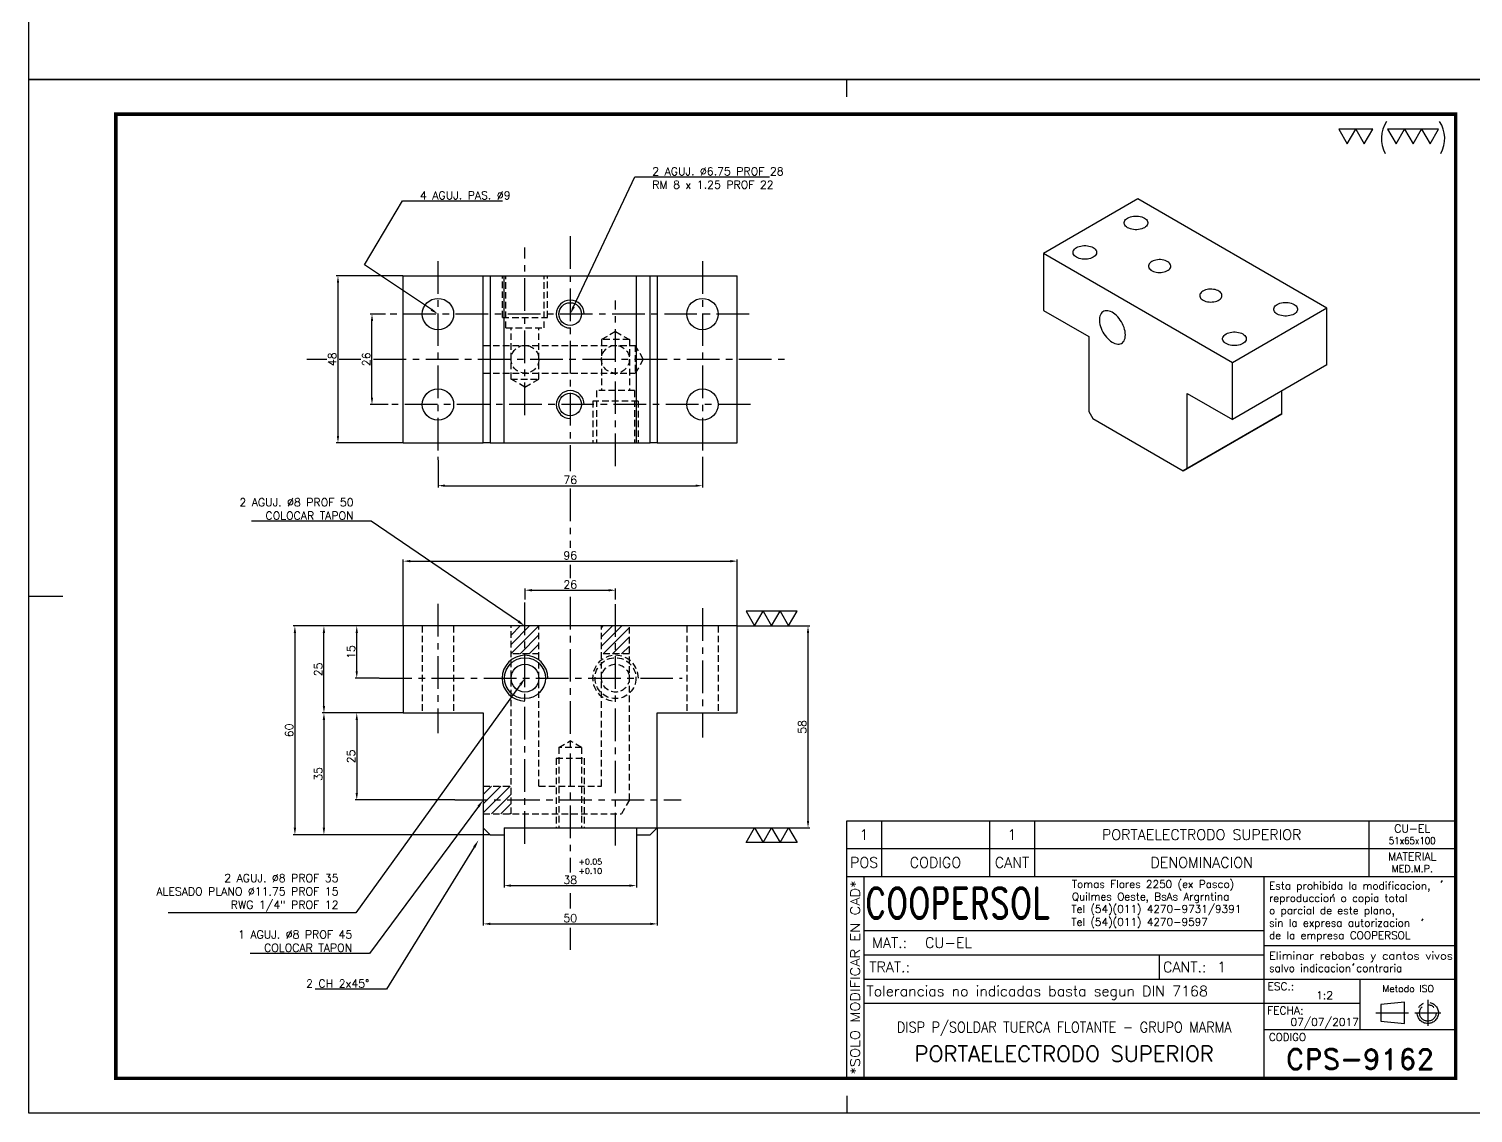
# Model space of a CAD drawing. Extents: x -13768 to 18086, y -10615 to 1188.
# Drawn here: x 4718.2 to 5133.2, y -2069 to -1757.5 of the extents above; entities that cross this region are included whole.
import ezdxf
from ezdxf import colors
from ezdxf.entities.mleader import LeaderData, LeaderLine
from ezdxf.enums import TextEntityAlignment as Align
from ezdxf.math import Vec2, Vec3

# ---------------------------------------------------------------- set-up
doc = ezdxf.new("R2010")
doc.units = 0
doc.header["$LTSCALE"] = 7.5
doc.header["$MEASUREMENT"] = 0
doc.linetypes.add('CENTER', pattern=[2, 1.25, -0.25, 0.25, -0.25])
doc.linetypes.add('HIDDEN', pattern=[0.375, 0.25, -0.125])
doc.layers.get('0').update_dxf_attribs({"linetype": 'CONTINUOUS'})
doc.layers.get('DEFPOINTS').update_dxf_attribs({"linetype": 'CONTINUOUS'})
for name, color, linetype in [('0-CO', 3, 'CONTINUOUS'), ('1', 1, 'CENTER'), ('CL', 1, 'CENTER'), ('CO', 3, 'CONTINUOUS'), ('FI', 1, 'CONTINUOUS'), ('OC', 1, 'HIDDEN'), ('RY', 5, 'CONTINUOUS')]:
    doc.layers.add(name, color=color, linetype=linetype)
doc.styles.add('ROMAND', font='ROMAND')
doc.styles.add('ROMANS', font='ROMANS.SHX')
doc.dimstyles.new('1', dxfattribs={"dimtxt": 2.3, "dimasz": 2, "dimexe": 0.5, "dimexo": 0.0625, "dimgap": 0.5, "dimtad": 1, "dimdec": 4, "dimdsep": 46, "dimtxsty": 'ROMANS', "dimcen": -2, "dimclrt": 7, "dimadec": 0, "dimazin": 0, "dimtfac": 0.869565, "dimtdec": 4, "dimtmove": 0, "dimatfit": 3, "dimfxl": 1, "dimtolj": 1, "dimarcsym": 0})
pattern_1 = [(45, (-439.6668, 45.4115), (-1.3258252, 1.3258252), [])]

# ---------------------------------------------------------------- blocks, each defined once
blk = doc.blocks.new('A3G')
for p, q in [((235, 292), (235, 297)), ((0, 148.5), (9.75, 148.5)), ((235, 5), (235, 0))]:
    blk.add_line(p, q)
blk.add_lwpolyline([(0, 297), (420, 297), (420, 0), (0, 0)], close=True)
at = {"const_width": 1}
blk.add_lwpolyline([(25, 287), (410, 287), (410, 10), (25, 10)], close=True, dxfattribs=at)
blk = doc.blocks.new('*D575')
at = {"layer": 'CO', "color": 0, "lineweight": -2}
for p, q in [((4820.66, -1839.42), (4816.26, -1839.42)), ((4816.76, -1863.42), (4816.76, -1841.42)), ((4821.45, -1865.42), (4816.26, -1865.42))]:
    blk.add_line(p, q, dxfattribs=at)
at = {"layer": 'CO', "color": 0}
for points in [[(4816.42, -1841.42), (4817.09, -1841.42), (4816.76, -1839.42)], [(4816.42, -1863.42), (4817.09, -1863.42), (4816.76, -1865.42)]]:
    blk.add_solid(points, dxfattribs=at)
at = {"layer": 'DEFPOINTS', "color": 0}
for p in [(4816.76, -1839.42), (4820.72, -1839.42), (4821.52, -1865.42)]:
    blk.add_point(p, dxfattribs=at)
at = {"layer": 'CO', "color": 7, "insert": (4815.11, -1852.42), "char_height": 2.3, "attachment_point": 5, "rotation": 90, "style": 'ROMANS'}
blk.add_mtext('\\A1;26', dxfattribs=at)
blk = doc.blocks.new('*D576')
at = {"layer": 'CO', "color": 0, "lineweight": -2}
for p, q in [((4825.66, -1828.42), (4806.48, -1828.42)), ((4806.98, -1830.42), (4806.98, -1874.42)), ((4825.66, -1876.42), (4806.48, -1876.42))]:
    blk.add_line(p, q, dxfattribs=at)
at = {"layer": 'CO', "color": 0}
for points in [[(4806.65, -1830.42), (4807.32, -1830.42), (4806.98, -1828.42)], [(4806.65, -1874.42), (4807.32, -1874.42), (4806.98, -1876.42)]]:
    blk.add_solid(points, dxfattribs=at)
at = {"layer": 'DEFPOINTS', "color": 0}
for p in [(4825.73, -1828.42), (4806.98, -1876.42), (4825.73, -1876.42)]:
    blk.add_point(p, dxfattribs=at)
at = {"layer": 'CO', "color": 7, "insert": (4805.33, -1852.42), "char_height": 2.3, "attachment_point": 5, "rotation": 90, "style": 'ROMANS'}
blk.add_mtext('\\A1;48', dxfattribs=at)
blk = doc.blocks.new('*D577')
at = {"layer": 'CO', "color": 0, "lineweight": -2}
for p, q in [((4825.66, -1929.03), (4802.45, -1929.03)), ((4802.95, -1952.03), (4802.95, -1931.03)), ((4825.66, -1954.03), (4802.45, -1954.03))]:
    blk.add_line(p, q, dxfattribs=at)
at = {"layer": 'CO', "color": 0}
for points in [[(4802.61, -1931.03), (4803.28, -1931.03), (4802.95, -1929.03)], [(4802.61, -1952.03), (4803.28, -1952.03), (4802.95, -1954.03)]]:
    blk.add_solid(points, dxfattribs=at)
at = {"layer": 'DEFPOINTS', "color": 0}
for p in [(4802.95, -1929.03), (4825.73, -1929.03), (4825.73, -1954.03)]:
    blk.add_point(p, dxfattribs=at)
at = {"layer": 'CO', "color": 7, "insert": (4801.3, -1941.53), "char_height": 2.3, "attachment_point": 5, "rotation": 90, "style": 'ROMANS'}
blk.add_mtext('\\A1;25', dxfattribs=at)
blk = doc.blocks.new('*D578')
at = {"layer": 'CO', "color": 0, "lineweight": -2}
for p, q in [((4825.66, -1929.03), (4811.88, -1929.03)), ((4812.38, -1942.03), (4812.38, -1931.03)), ((4818.81, -1944.03), (4811.88, -1944.03))]:
    blk.add_line(p, q, dxfattribs=at)
at = {"layer": 'CO', "color": 0}
for points in [[(4812.05, -1931.03), (4812.72, -1931.03), (4812.38, -1929.03)], [(4812.05, -1942.03), (4812.72, -1942.03), (4812.38, -1944.03)]]:
    blk.add_solid(points, dxfattribs=at)
at = {"layer": 'DEFPOINTS', "color": 0}
for p in [(4812.38, -1929.03), (4825.73, -1929.03), (4818.88, -1944.03)]:
    blk.add_point(p, dxfattribs=at)
at = {"layer": 'CO', "color": 7, "insert": (4810.73, -1936.53), "char_height": 2.3, "attachment_point": 5, "rotation": 90, "style": 'ROMANS'}
blk.add_mtext('\\A1;15', dxfattribs=at)
blk = doc.blocks.new('*D579')
at = {"layer": 'CO', "color": 0, "lineweight": -2}
for p, q in [((4825.66, -1954.03), (4802.45, -1954.03)), ((4802.95, -1956.03), (4802.95, -1987.03)), ((4850.66, -1989.03), (4802.45, -1989.03))]:
    blk.add_line(p, q, dxfattribs=at)
at = {"layer": 'CO', "color": 0}
for points in [[(4802.61, -1956.03), (4803.28, -1956.03), (4802.95, -1954.03)], [(4802.61, -1987.03), (4803.28, -1987.03), (4802.95, -1989.03)]]:
    blk.add_solid(points, dxfattribs=at)
at = {"layer": 'DEFPOINTS', "color": 0}
for p in [(4825.73, -1954.03), (4802.95, -1989.03), (4850.73, -1989.03)]:
    blk.add_point(p, dxfattribs=at)
at = {"layer": 'CO', "color": 7, "insert": (4801.3, -1971.53), "char_height": 2.3, "attachment_point": 5, "rotation": 90, "style": 'ROMANS'}
blk.add_mtext('\\A1;35', dxfattribs=at)
blk = doc.blocks.new('*D580')
at = {"layer": 'CO', "color": 0, "lineweight": -2}
for p, q in [((4848.73, -1987.1), (4848.73, -2015.13)), ((4898.73, -1987.1), (4898.73, -2015.13)), ((4850.73, -2014.63), (4896.73, -2014.63))]:
    blk.add_line(p, q, dxfattribs=at)
at = {"layer": 'CO', "color": 0}
for points in [[(4850.73, -2014.29), (4850.73, -2014.96), (4848.73, -2014.63)], [(4896.73, -2014.29), (4896.73, -2014.96), (4898.73, -2014.63)]]:
    blk.add_solid(points, dxfattribs=at)
at = {"layer": 'DEFPOINTS', "color": 0}
for p in [(4848.73, -1987.03), (4898.73, -1987.03), (4898.73, -2014.63)]:
    blk.add_point(p, dxfattribs=at)
at = {"layer": 'CO', "color": 7, "insert": (4873.73, -2012.98), "char_height": 2.3, "attachment_point": 5, "style": 'ROMANS'}
blk.add_mtext('\\A1;50', dxfattribs=at)
blk = doc.blocks.new('*D581')
at = {"layer": 'CO', "color": 0, "lineweight": -2}
for p, q in [((4825.73, -1928.97), (4825.73, -1909.92)), ((4827.73, -1910.42), (4919.73, -1910.42)), ((4921.73, -1928.97), (4921.73, -1909.92))]:
    blk.add_line(p, q, dxfattribs=at)
at = {"layer": 'CO', "color": 0}
for points in [[(4827.73, -1910.08), (4827.73, -1910.75), (4825.73, -1910.42)], [(4919.73, -1910.08), (4919.73, -1910.75), (4921.73, -1910.42)]]:
    blk.add_solid(points, dxfattribs=at)
at = {"layer": 'DEFPOINTS', "color": 0}
for p in [(4921.73, -1910.42), (4825.73, -1929.03), (4921.73, -1929.03)]:
    blk.add_point(p, dxfattribs=at)
at = {"layer": 'CO', "color": 7, "insert": (4873.73, -1908.77), "char_height": 2.3, "attachment_point": 5, "style": 'ROMANS'}
blk.add_mtext('\\A1;96', dxfattribs=at)
blk = doc.blocks.new('*D582')
at = {"layer": 'CO', "color": 0, "lineweight": -2}
for p, q in [((4825.66, -1929.03), (4794.11, -1929.03)), ((4794.61, -1931.03), (4794.61, -1987.03)), ((4850.66, -1989.03), (4794.11, -1989.03))]:
    blk.add_line(p, q, dxfattribs=at)
at = {"layer": 'CO', "color": 0}
for points in [[(4794.27, -1931.03), (4794.94, -1931.03), (4794.61, -1929.03)], [(4794.27, -1987.03), (4794.94, -1987.03), (4794.61, -1989.03)]]:
    blk.add_solid(points, dxfattribs=at)
at = {"layer": 'DEFPOINTS', "color": 0}
for p in [(4825.73, -1929.03), (4794.61, -1989.03), (4850.73, -1989.03)]:
    blk.add_point(p, dxfattribs=at)
at = {"layer": 'CO', "color": 7, "insert": (4792.96, -1959.03), "char_height": 2.3, "attachment_point": 5, "rotation": 90, "style": 'ROMANS'}
blk.add_mtext('\\A1;60', dxfattribs=at)
blk = doc.blocks.new('*D583')
at = {"layer": 'CO', "color": 0, "lineweight": -2}
for p, q in [((4825.66, -1954.03), (4811.88, -1954.03)), ((4812.38, -1956.03), (4812.38, -1977.03)), ((4840.52, -1979.03), (4811.88, -1979.03))]:
    blk.add_line(p, q, dxfattribs=at)
at = {"layer": 'CO', "color": 0}
for points in [[(4812.05, -1956.03), (4812.72, -1956.03), (4812.38, -1954.03)], [(4812.05, -1977.03), (4812.72, -1977.03), (4812.38, -1979.03)]]:
    blk.add_solid(points, dxfattribs=at)
at = {"layer": 'DEFPOINTS', "color": 0}
for p in [(4825.73, -1954.03), (4812.38, -1979.03), (4840.58, -1979.03)]:
    blk.add_point(p, dxfattribs=at)
at = {"layer": 'CO', "color": 7, "insert": (4810.73, -1966.53), "char_height": 2.3, "attachment_point": 5, "rotation": 90, "style": 'ROMANS'}
blk.add_mtext('\\A1;25', dxfattribs=at)
blk = doc.blocks.new('*D584')
at = {"layer": 'CO', "color": 0, "lineweight": -2}
for p, q in [((4835.73, -1881.4), (4835.73, -1889.23)), ((4911.73, -1881.4), (4911.73, -1889.23)), ((4837.73, -1888.73), (4909.73, -1888.73))]:
    blk.add_line(p, q, dxfattribs=at)
at = {"layer": 'CO', "color": 0}
for points in [[(4837.73, -1888.4), (4837.73, -1889.06), (4835.73, -1888.73)], [(4909.73, -1888.4), (4909.73, -1889.06), (4911.73, -1888.73)]]:
    blk.add_solid(points, dxfattribs=at)
at = {"layer": 'DEFPOINTS', "color": 0}
for p in [(4835.73, -1881.33), (4911.73, -1881.33), (4911.73, -1888.73)]:
    blk.add_point(p, dxfattribs=at)
at = {"layer": 'CO', "color": 7, "insert": (4873.73, -1887.08), "char_height": 2.3, "attachment_point": 5, "style": 'ROMANS'}
blk.add_mtext('\\A1;76', dxfattribs=at)
blk = doc.blocks.new('*D585')
at = {"layer": 'CO', "color": 0, "lineweight": -2}
for p, q in [((4860.73, -1921.45), (4860.73, -1918.27)), ((4862.73, -1918.77), (4884.73, -1918.77)), ((4886.73, -1921.45), (4886.73, -1918.27))]:
    blk.add_line(p, q, dxfattribs=at)
at = {"layer": 'CO', "color": 0}
for points in [[(4862.73, -1918.44), (4862.73, -1919.11), (4860.73, -1918.77)], [(4884.73, -1918.44), (4884.73, -1919.11), (4886.73, -1918.77)]]:
    blk.add_solid(points, dxfattribs=at)
at = {"layer": 'DEFPOINTS', "color": 0}
for p in [(4886.73, -1918.77), (4860.73, -1921.52), (4886.73, -1921.52)]:
    blk.add_point(p, dxfattribs=at)
at = {"layer": 'CO', "color": 7, "insert": (4873.73, -1917.12), "char_height": 2.3, "attachment_point": 5, "style": 'ROMANS'}
blk.add_mtext('\\A1;26', dxfattribs=at)
blk = doc.blocks.new('*D588')
at = {"layer": 'CO', "color": 0, "lineweight": -2}
for p, q in [((4854.73, -1989.1), (4854.73, -2004.13)), ((4892.73, -1989.1), (4892.73, -2004.13)), ((4856.73, -2003.63), (4890.73, -2003.63))]:
    blk.add_line(p, q, dxfattribs=at)
at = {"layer": 'CO', "color": 0}
for points in [[(4856.73, -2003.3), (4856.73, -2003.97), (4854.73, -2003.63)], [(4890.73, -2003.3), (4890.73, -2003.97), (4892.73, -2003.63)]]:
    blk.add_solid(points, dxfattribs=at)
at = {"layer": 'DEFPOINTS', "color": 0}
for p in [(4854.73, -1989.03), (4892.73, -1989.03), (4892.73, -2003.63)]:
    blk.add_point(p, dxfattribs=at)
at = {"layer": 'CO', "color": 7, "insert": (4873.73, -2001.98), "char_height": 2.3, "attachment_point": 5, "style": 'ROMANS'}
blk.add_mtext('\\A1;38', dxfattribs=at)
blk = doc.blocks.new('TOL')
at = {"layer": '0-CO', "style": 'ROMANS'}
for tag, p in [('TOLSUP', (2.34, 3.94)), ('TOLINF', (2.34, 1.29))]:
    blk.add_attdef(tag, p, '', height=1.64, dxfattribs=at)
blk = doc.blocks.new('*D589')
at = {"layer": 'CO', "color": 0, "lineweight": -2}
for p, q in [((4921.79, -1929.03), (4942.55, -1929.03)), ((4942.05, -1985.03), (4942.05, -1931.03)), ((4892.79, -1987.03), (4942.55, -1987.03))]:
    blk.add_line(p, q, dxfattribs=at)
at = {"layer": 'CO', "color": 0}
for points in [[(4941.72, -1931.03), (4942.38, -1931.03), (4942.05, -1929.03)], [(4941.72, -1985.03), (4942.38, -1985.03), (4942.05, -1987.03)]]:
    blk.add_solid(points, dxfattribs=at)
at = {"layer": 'DEFPOINTS', "color": 0}
for p in [(4921.73, -1929.03), (4942.05, -1929.03), (4892.73, -1987.03)]:
    blk.add_point(p, dxfattribs=at)
at = {"layer": 'CO', "color": 7, "insert": (4940.4, -1958.03), "char_height": 2.3, "attachment_point": 5, "rotation": 90, "style": 'ROMANS'}
blk.add_mtext('\\A1;58', dxfattribs=at)
blk = doc.blocks.new('COOPERSOLROT-02')
for p, q in [((0, 58), (175, 58)), ((0, 0), (0, 58)), ((5, 0), (5, 58)), ((120, 0), (120, 58)), ((175, 0), (175, 58)), ((5, 42.5), (120, 42.5)), ((120, 38.19), (175, 38.19)), ((5, 35.5), (120, 35.5)), ((89.89, 28.5), (89.89, 35.5)), ((5, 28.5), (175, 28.5)), ((147.5, 14), (147.5, 28.5)), ((147.5, 21.5), (5, 21.5)), ((120, 14), (175, 14)), ((0, 0), (175, 0))]:
    blk.add_line(p, q)
at = {"color": 1, "linetype": 'CENTER'}
blk.add_line((166.98, 22.51), (166.98, 15.06), dxfattribs=at)
for points in [[(152.09, 18.79), (161.93, 18.79)], [(163.26, 18.79), (170.71, 18.79)]]:
    blk.add_lwpolyline(points, dxfattribs=at)
at = {"layer": '1'}
for points in [[(170.85, 56.26), (171.21, 56.85)], [(139.66, 52.43), (140.02, 53.02)], [(165.28, 45.22), (165.64, 45.81)], [(145.46, 32.42), (145.82, 33.01)]]:
    blk.add_lwpolyline(points, dxfattribs=at)
blk.add_lwpolyline([(160.25, 18.79), (160.25, 21.83), (153.47, 21.16), (153.47, 16.41), (160.25, 15.74)], close=True, dxfattribs=at)
for radius in [3.05, 2.37]:
    blk.add_circle((166.98, 18.79), radius, dxfattribs=at)
at = {"style": 'ROMANS', "width": 0.996387}
blk.add_text('*SOLO MODIFICAR EN CAD*', height=2.7, rotation=90, dxfattribs=at).set_placement((3.77, 1.09), (3.77, 56.81), align=Align.FIT)
at = {"style": 'ROMAND', "width": 0.75}
blk.add_text('COOPERSOL', height=9, dxfattribs=at).set_placement((5.26, 45.85))
at = {"style": 'ROMANS'}
for s, p in [('MAT.:', (7.32, 37.47)), ('TRAT.:', (6.5, 30.47)), ('CANT.:', (90.89, 30.47)), ('Tolerancias no indicadas basta segun DIN 7168', (5.7, 23.56))]:
    blk.add_text(s, height=3, dxfattribs=at).set_placement(p)
for tag, height, style, p in [('CONJUNTO', 2.3, 'ROMANS', (62.5, 17.5)), ('SUBCONJUNTO', 3, 'ROMANS', (62.5, 11.5)), ('COD-PLA', 6, 'ROMAND', (147.5, 5.5)), ('DENOMINACION', 4.5, 'ROMANS', (62.5, 4.75))]:
    blk.add_attdef(tag, text='', height=height, dxfattribs=dict(style=style)).set_placement(p, align=Align.MIDDLE)
at = {"layer": '1', "style": 'ROMANS'}
for s, height, p in [('Tomas Flores 2250 (ex Pasco)', 2.2, (64.69, 54.68)), ('Esta prohibida la modificacion,', 2.2, (121.36, 54.23)), ('Tel (54)(011) 4270-9731/9391', 2.2, (64.55, 47.56)), ('Quilmes Oeste, BsAs Argrntina', 2.2, (64.69, 51.12)), ('reproduccion o copia total', 2.2, (121.36, 50.67)), ('Tel (54)(011) 4270-9597', 2.2, (64.55, 43.83)), ('o parcial de este plano,', 2.2, (121.36, 47.11)), ('sin la expresa autorizacion ', 2.2, (121.36, 43.55)), ('de la empresa COOPERSOL', 2.2, (121.36, 39.99)), ('salvo indicacion contraria', 2.2, (121.36, 30.54)), ('ESC.:', 2.25, (120.89, 25.29)), ('FECHA:', 2.25, (120.81, 18.36)), ('CODIGO', 2.16, (121.33, 10.78))]:
    blk.add_text(s, height=height, dxfattribs=at).set_placement(p)
at = {"layer": '1', "style": 'ROMANS', "width": 0.96139}
blk.add_text('Eliminar rebabas y cantos vivos', height=2.2, dxfattribs=at).set_placement((121.34, 34.1), (174.21, 34.1), align=Align.FIT)
at = {"layer": '1', "style": 'ROMANS'}
blk.add_text('Metodo ISO', height=1.948, dxfattribs=at).set_placement((161.34, 25.77), align=Align.MIDDLE)
for tag, p in [('MAT', (22.51, 37.47)), ('TRAT', (22.51, 30.47)), ('CANT', (106.49, 30.47))]:
    blk.add_attdef(tag, p, '', height=3, dxfattribs=at)
for tag, p in [('ESC', (137.33, 22.73)), ('FECHA', (137.33, 15.06))]:
    blk.add_attdef(tag, text='', height=2.25, dxfattribs=at).set_placement(p, align=Align.CENTER)
blk = doc.blocks.new('LISPIE')
blk.add_line((0, 0), (0, 8))
at = {"layer": 'FI', "color": 7}
for p, q in [((0, 8), (175, 8)), ((10, 8), (10, 0)), ((41, 8), (41, 0)), ((54, 8), (54, 0)), ((150, 8), (150, 0))]:
    blk.add_line(p, q, dxfattribs=at)
at = {"style": 'ROMANS'}
for tag, height, p in [('POS', 3, (5, 4)), ('CODIGO', 3, (25.5, 4)), ('CANT', 3, (47.5, 4)), ('DENOMINACION', 3, (102, 4)), ('MATERIAL', 2.3, (162.5, 5.75)), ('MED.M.P.', 2, (162.5, 2.25))]:
    blk.add_attdef(tag, text='', height=height, dxfattribs=at).set_placement(p, align=Align.MIDDLE)

msp = doc.modelspace()

# ---------------------------------------------------------------- hatches: boundary and pattern name
at = {"layer": 'RY'}
h = msp.add_hatch(dxfattribs=at)
h.set_pattern_fill('ANSI31', color=256, scale=15, style=0)
h.set_pattern_definition(pattern_1)
h.paths.add_polyline_path([(4860.72506, -1929.03414), (4856.72506, -1929.03414), (4856.72506, -1937.03414), (4860.72506, -1937.03414)])
h.paths.add_polyline_path([(4860.72506, -1937.03414), (4864.72506, -1937.03414), (4864.72506, -1929.03414), (4860.72506, -1929.03414)])
h = msp.add_hatch(dxfattribs=at)
h.set_pattern_fill('ANSI31', color=256, scale=15, style=0)
h.set_pattern_definition(pattern_1)
h.paths.add_polyline_path([(4886.72506, -1929.03414), (4882.72506, -1929.03414), (4882.72506, -1937.03414), (4886.72506, -1937.03414)])
h.paths.add_polyline_path([(4890.72506, -1929.03414), (4886.72506, -1929.03414), (4886.72506, -1937.03414), (4890.72506, -1937.03414)])
h = msp.add_hatch(dxfattribs=at)
h.set_pattern_fill('ANSI31', color=256, scale=15, style=0)
h.set_pattern_definition([(45, (-439.6668, 47.4115), (-1.3258252, 1.3258252), [])])
h.paths.add_polyline_path([(4848.72506, -1975.03414), (4848.72506, -1979.03414), (4856.72506, -1979.03414), (4856.72506, -1975.03414)])
h.paths.add_polyline_path([(4848.72506, -1979.03414), (4848.72506, -1983.03414), (4856.72506, -1983.03414), (4856.72506, -1979.03414)])

# ---------------------------------------------------------------- linework, layer by layer
for p, q in [((4825.72506, -1876.41896), (4825.72506, -1828.41896)), ((4825.72506, -1828.41896), (4848.72506, -1828.41896)), ((4848.72506, -1876.41896), (4848.72506, -1828.41896)), ((4848.72506, -1828.41896), (4850.72506, -1828.41896)), ((4850.72506, -1828.41896), (4896.72506, -1828.41896)), ((4854.72506, -1876.41896), (4854.72506, -1828.41896)), ((4892.72506, -1876.41896), (4892.72506, -1828.41896)), ((4896.72506, -1828.41896), (4898.72506, -1828.41896)), ((4898.72506, -1828.41896), (4898.72506, -1876.41896)), ((4898.72506, -1828.41896), (4921.72506, -1828.41896)), ((4921.72506, -1876.41896), (4921.72506, -1828.41896)), ((4825.72506, -1876.41896), (4848.72506, -1876.41896)), ((4850.72506, -1876.41896), (4848.72506, -1876.41896)), ((4850.72506, -1876.41896), (4896.72506, -1876.41896)), ((4898.72506, -1876.41896), (4896.72506, -1876.41896)), ((4898.72506, -1876.41896), (4921.72506, -1876.41896)), ((4921.72506, -1929.03414), (4825.72506, -1929.03414)), ((4825.72506, -1929.03414), (4825.72506, -1954.03414)), ((4921.72506, -1954.03414), (4921.72506, -1929.03414)), ((4825.72506, -1954.03414), (4848.72506, -1954.03414)), ((4848.72506, -1954.03414), (4848.72506, -1987.03414)), ((4898.72506, -1987.03414), (4898.72506, -1954.03414)), ((4898.72506, -1954.03414), (4921.72506, -1954.03414)), ((4848.72506, -1987.03414), (4850.72506, -1989.03414)), ((4854.72506, -1987.03414), (4892.72506, -1987.03414)), ((4854.72506, -1987.03414), (4854.72506, -1989.03414)), ((4892.72506, -1987.03414), (4892.72506, -1989.03414)), ((4896.72506, -1989.03414), (4898.72506, -1987.03414)), ((4850.72506, -1989.03414), (4854.72506, -1989.03414)), ((4892.72506, -1989.03414), (4896.72506, -1989.03414))]:
    msp.add_line(p, q)
for centre, radius in [((4835.72506, -1839.41896), 4.5), ((4873.72506, -1839.41896), 3.25), ((4911.72506, -1839.41896), 4.5), ((4835.72506, -1865.41896), 4.5), ((4873.72506, -1865.41896), 3.25), ((4911.72506, -1865.41896), 4.5), ((4860.72506, -1944.03414), 5.875), ((4860.72506, -1944.03414), 4)]:
    msp.add_circle(centre, radius)
at = {"layer": 'CL'}
for p, q in [((4873.72506, -1817.08233), (4873.72506, -1884.55561)), ((4860.72506, -1868.4906), (4860.72506, -1820.32326)), ((4835.72506, -1824.22149), (4835.72506, -1881.33479)), ((4911.72506, -1824.22149), (4911.72506, -1883.54957)), ((4886.72506, -1883.13263), (4886.72506, -1835.54605)), ((4925.14921, -1839.41896), (4820.7219, -1839.41896)), ((4798.0761, -1852.41896), (4803.81875, -1852.41896)), ((4807.28189, -1852.41896), (4813.59646, -1852.41896)), ((4817.20856, -1852.41896), (4937.17351, -1852.41896)), ((4925.54627, -1865.41896), (4821.51603, -1865.41896)), ((4873.72506, -1889.56442), (4873.72506, -1906.57178)), ((4873.72506, -1911.46519), (4873.72506, -1915.27391)), ((4873.72506, -1920.6554), (4873.72506, -1999.88196)), ((4835.72506, -1922.71106), (4835.72506, -1959.82541)), ((4860.72506, -1991.6542), (4860.72506, -1921.51507)), ((4886.72506, -1992.11816), (4886.72506, -1921.51507)), ((4911.72506, -1923.95394), (4911.72506, -1961.06051)), ((4818.87544, -1944.03414), (4905.87338, -1944.03414)), ((4840.57912, -1979.03414), (4905.61626, -1979.03414)), ((4873.72506, -2005.84985), (4873.72506, -2010.18158)), ((4873.72506, -2015.74914), (4873.72506, -2022.05903))]:
    msp.add_line(p, q, dxfattribs=at)
at = {"layer": 'CO'}
for points in [[(5096.98225, -1790.53578), (5099.42641, -1786.30238), (5094.5381, -1786.30238)], [(5101.87056, -1790.53578), (5104.31471, -1786.30238), (5099.42641, -1786.30238)], [(5111.02852, -1790.53578), (5113.47267, -1786.30238), (5108.58437, -1786.30238)], [(5115.91682, -1790.53578), (5118.36098, -1786.30238), (5113.47267, -1786.30238)], [(5120.80513, -1790.53578), (5123.24928, -1786.30238), (5118.36098, -1786.30238)], [(4926.70091, -1929.03414), (4929.14506, -1924.80075), (4924.25676, -1924.80075)], [(4931.58921, -1929.03414), (4934.03336, -1924.80075), (4929.14506, -1924.80075)], [(4936.47752, -1929.03414), (4938.92167, -1924.80075), (4934.03336, -1924.80075)], [(4926.70091, -1987.03414), (4929.14506, -1991.26754), (4924.25676, -1991.26754)], [(4931.58921, -1987.03414), (4934.03336, -1991.26754), (4929.14506, -1991.26754)], [(4936.47752, -1987.03414), (4938.92167, -1991.26754), (4934.03336, -1991.26754)]]:
    msp.add_lwpolyline(points, close=True, dxfattribs=at)
for centre, start, end in [((5115.70495, -1789.00143), 146.5239677, 209.0231908), ((5116.1287, -1789.00143), 330.9768092, 33.4760323)]:
    msp.add_arc(centre, 8.88223, start, end, dxfattribs=at)
at = {"layer": 'FI'}
for p, q in [((5036.87095, -1806.36406), (5009.71805, -1822.0391)), ((5091.17675, -1837.71413), (5036.87095, -1806.36406)), ((5064.02385, -1853.38917), (5009.71805, -1822.0391)), ((5009.71805, -1822.0391), (5009.71805, -1838.36991)), ((4850.72506, -1828.41896), (4850.72506, -1876.41896)), ((4896.72506, -1876.41896), (4896.72506, -1828.41896)), ((5009.71805, -1838.36991), (5022.72881, -1845.88087)), ((5091.17675, -1837.71413), (5064.02385, -1853.38917)), ((5091.17675, -1854.04495), (5091.17675, -1837.71413)), ((5022.72881, -1845.88087), (5022.72881, -1867.43755)), ((5064.02385, -1869.71999), (5064.02385, -1853.38917)), ((5091.17675, -1854.04495), (5064.02385, -1869.71999)), ((5051.01309, -1862.20903), (5064.02385, -1869.71999)), ((5051.01309, -1883.76571), (5051.01309, -1862.20903)), ((5078.16599, -1868.09067), (5078.16599, -1861.55591)), ((5022.72881, -1867.43755), (5023.86018, -1869.39714)), ((5023.86018, -1869.39714), (5049.88171, -1884.41905)), ((5077.03461, -1868.74401), (5049.88171, -1884.41905)), ((5051.01309, -1883.76571), (5078.16599, -1868.09067)), ((5078.16599, -1868.09067), (5077.03461, -1868.74401)), ((5049.88171, -1884.41905), (5051.01309, -1883.76571))]:
    msp.add_line(p, q, dxfattribs=at)
at = {"layer": 'FI', "flags": 128}
for points in [[(5033.9011, -1811.834), (5034.26772, -1811.65061), (5034.67582, -1811.4992), (5035.11709, -1811.38287), (5035.58254, -1811.30397), (5036.06271, -1811.26411), (5036.54782, -1811.26411), (5037.02799, -1811.30397), (5037.49344, -1811.38287), (5037.93471, -1811.4992), (5038.34281, -1811.65061), (5038.70943, -1811.834), (5039.0271, -1812.04564), (5039.28937, -1812.28123), (5039.49089, -1812.53597), (5039.62756, -1812.80467), (5039.6966, -1813.08187), (5039.6966, -1813.36191), (5039.62756, -1813.63911), (5039.49089, -1813.90781), (5039.28937, -1814.16255), (5039.0271, -1814.39814), (5038.70943, -1814.60978), (5038.34281, -1814.79318), (5037.93471, -1814.94458), (5037.49344, -1815.06092), (5037.02799, -1815.13981), (5036.54782, -1815.17967), (5036.06271, -1815.17967), (5035.58254, -1815.13981), (5035.11709, -1815.06092), (5034.67582, -1814.94458), (5034.26772, -1814.79318), (5033.9011, -1814.60978), (5033.58342, -1814.39814), (5033.32116, -1814.16255), (5033.11964, -1813.90781), (5032.98296, -1813.63911), (5032.91393, -1813.36191), (5032.91393, -1813.08187), (5032.98296, -1812.80467), (5033.11964, -1812.53597), (5033.32116, -1812.28123), (5033.58342, -1812.04564), (5033.9011, -1811.834)], [(5019.19328, -1820.32464), (5019.5599, -1820.14125), (5019.968, -1819.98985), (5020.40927, -1819.87351), (5020.87472, -1819.79461), (5021.35489, -1819.75476), (5021.84, -1819.75476), (5022.32017, -1819.79461), (5022.78562, -1819.87351), (5023.22689, -1819.98985), (5023.63499, -1820.14125), (5024.00161, -1820.32464), (5024.31928, -1820.53629), (5024.58155, -1820.77188), (5024.78307, -1821.02661), (5024.91974, -1821.29532), (5024.98878, -1821.57251), (5024.98878, -1821.85256), (5024.91974, -1822.12975), (5024.78307, -1822.39846), (5024.58155, -1822.65319), (5024.31928, -1822.88878), (5024.00161, -1823.10043), (5023.63499, -1823.28382), (5023.22689, -1823.43522), (5022.78562, -1823.55156), (5022.32017, -1823.63046), (5021.84, -1823.67031), (5021.35489, -1823.67031), (5020.87472, -1823.63046), (5020.40927, -1823.55156), (5019.968, -1823.43522), (5019.5599, -1823.28382), (5019.19328, -1823.10043), (5018.8756, -1822.88878), (5018.61333, -1822.65319), (5018.41181, -1822.39846), (5018.27514, -1822.12975), (5018.20611, -1821.85256), (5018.20611, -1821.57251), (5018.27514, -1821.29532), (5018.41181, -1821.02661), (5018.61333, -1820.77188), (5018.8756, -1820.53629), (5019.19328, -1820.32464)], [(5040.83075, -1824.32504), (5040.5254, -1824.52915), (5040.27479, -1824.75676), (5040.08426, -1825.003), (5039.95786, -1825.26263), (5039.89829, -1825.53012), (5039.90682, -1825.79977), (5039.98328, -1826.06582), (5040.12601, -1826.32262), (5040.332, -1826.56468), (5040.59684, -1826.78684), (5040.9149, -1826.98438), (5041.27938, -1827.15308), (5041.68254, -1827.28935), (5042.11576, -1827.39027), (5042.56982, -1827.45371), (5043.03504, -1827.47831), (5043.50151, -1827.46354), (5043.95929, -1827.40971), (5044.39861, -1827.31799), (5044.81011, -1827.19032), (5045.18503, -1827.02941), (5045.51536, -1826.83871), (5045.79409, -1826.62228), (5046.01525, -1826.38472), (5046.17414, -1826.13111), (5046.26737, -1825.86684), (5046.29296, -1825.59755), (5046.25035, -1825.32899), (5046.14046, -1825.06686), (5045.96563, -1824.81677), (5045.72959, -1824.58403), (5045.43736, -1824.37362), (5045.09518, -1824.19001), (5044.71033, -1824.03712), (5044.29103, -1823.91821), (5043.8462, -1823.83581), (5043.38532, -1823.79167), (5042.91823, -1823.78675), (5042.45488, -1823.82113), (5042.00513, -1823.8941), (5041.57858, -1824.0041), (5041.18432, -1824.14877), (5040.83075, -1824.32504)], [(5055.53857, -1832.81569), (5055.23322, -1833.0198), (5054.98261, -1833.2474), (5054.79208, -1833.49364), (5054.66568, -1833.75327), (5054.60611, -1834.02076), (5054.61465, -1834.29041), (5054.6911, -1834.55647), (5054.83384, -1834.81326), (5055.03982, -1835.05532), (5055.30466, -1835.27749), (5055.62272, -1835.47503), (5055.98721, -1835.64373), (5056.39036, -1835.77999), (5056.82358, -1835.88092), (5057.27764, -1835.94436), (5057.74287, -1835.96895), (5058.20933, -1835.95418), (5058.66711, -1835.90036), (5059.10643, -1835.80863), (5059.51793, -1835.68096), (5059.89285, -1835.52006), (5060.22319, -1835.32936), (5060.50191, -1835.11292), (5060.72307, -1834.87537), (5060.88196, -1834.62175), (5060.97519, -1834.35749), (5061.00078, -1834.0882), (5060.95817, -1833.81963), (5060.84828, -1833.55751), (5060.67345, -1833.30741), (5060.43741, -1833.07468), (5060.14518, -1832.86426), (5059.803, -1832.68066), (5059.41815, -1832.52777), (5058.99885, -1832.40885), (5058.55402, -1832.32645), (5058.09315, -1832.28232), (5057.62605, -1832.27739), (5057.1627, -1832.31178), (5056.71295, -1832.38475), (5056.2864, -1832.49474), (5055.89214, -1832.63941), (5055.53857, -1832.81569)], [(5076.89319, -1836.6528), (5077.25981, -1836.46941), (5077.66791, -1836.31801), (5078.10918, -1836.20167), (5078.57463, -1836.12277), (5079.0548, -1836.08292), (5079.53991, -1836.08292), (5080.02008, -1836.12277), (5080.48553, -1836.20167), (5080.9268, -1836.31801), (5081.3349, -1836.46941), (5081.70152, -1836.6528), (5082.0192, -1836.86445), (5082.28147, -1837.10004), (5082.48299, -1837.35478), (5082.61966, -1837.62348), (5082.68869, -1837.90067), (5082.68869, -1838.18072), (5082.61966, -1838.45792), (5082.48299, -1838.72662), (5082.28147, -1838.98136), (5082.0192, -1839.21695), (5081.70152, -1839.42859), (5081.3349, -1839.61198), (5080.9268, -1839.76339), (5080.48553, -1839.87972), (5080.02008, -1839.95862), (5079.53991, -1839.99847), (5079.0548, -1839.99847), (5078.57463, -1839.95862), (5078.10918, -1839.87972), (5077.66791, -1839.76339), (5077.25981, -1839.61198), (5076.89319, -1839.42859), (5076.57552, -1839.21695), (5076.31325, -1838.98136), (5076.11173, -1838.72662), (5075.97506, -1838.45792), (5075.90602, -1838.18072), (5075.90602, -1837.90067), (5075.97506, -1837.62348), (5076.11173, -1837.35478), (5076.31325, -1837.10004), (5076.57552, -1836.86445), (5076.89319, -1836.6528)], [(5033.23642, -1845.41446), (5033.21218, -1844.91087), (5033.13976, -1844.38585), (5033.02012, -1843.84625), (5032.85481, -1843.29911), (5032.64598, -1842.75155), (5032.39637, -1842.21071), (5032.10922, -1841.68365), (5031.78827, -1841.17723), (5031.43772, -1840.69806), (5031.06213, -1840.25239), (5030.66639, -1839.84602), (5030.25567, -1839.48425), (5029.83533, -1839.1718), (5029.41083, -1838.91273), (5028.98772, -1838.71044), (5028.5715, -1838.56756), (5028.16762, -1838.48594), (5027.78133, -1838.46665), (5027.41766, -1838.50995), (5027.08136, -1838.61527), (5026.77682, -1838.78123), (5026.508, -1839.00568), (5026.2784, -1839.28568), (5026.09103, -1839.61759), (5025.94832, -1839.99708), (5025.85213, -1840.4192), (5025.80372, -1840.87845), (5025.80372, -1841.36885), (5025.85213, -1841.88399), (5025.94832, -1842.41717), (5026.09103, -1842.96143), (5026.2784, -1843.50967), (5026.508, -1844.05476), (5026.77682, -1844.58958), (5027.08136, -1845.10716), (5027.41766, -1845.60076), (5027.78133, -1846.06394), (5028.16762, -1846.49066), (5028.5715, -1846.87536), (5028.98772, -1847.21302), (5029.41083, -1847.49924), (5029.83533, -1847.73029), (5030.25567, -1847.90317), (5030.66639, -1848.0156), (5031.06213, -1848.06614), (5031.43772, -1848.05411), (5031.78827, -1847.97968), (5032.10922, -1847.84382), (5032.39637, -1847.64829), (5032.64598, -1847.39566), (5032.85481, -1847.0892), (5033.02012, -1846.73292), (5033.13976, -1846.33146), (5033.21218, -1845.89005), (5033.23642, -1845.41446)], [(5062.18537, -1845.14345), (5062.55199, -1844.96006), (5062.96009, -1844.80865), (5063.40136, -1844.69232), (5063.86681, -1844.61342), (5064.34698, -1844.57356), (5064.83209, -1844.57356), (5065.31226, -1844.61342), (5065.77771, -1844.69232), (5066.21898, -1844.80865), (5066.62708, -1844.96006), (5066.9937, -1845.14345), (5067.31138, -1845.35509), (5067.57364, -1845.59068), (5067.77516, -1845.84542), (5067.91183, -1846.11412), (5067.98087, -1846.39132), (5067.98087, -1846.67136), (5067.91183, -1846.94856), (5067.77516, -1847.21726), (5067.57364, -1847.472), (5067.31138, -1847.70759), (5066.9937, -1847.91924), (5066.62708, -1848.10263), (5066.21898, -1848.25403), (5065.77771, -1848.37037), (5065.31226, -1848.44926), (5064.83209, -1848.48912), (5064.34698, -1848.48912), (5063.86681, -1848.44926), (5063.40136, -1848.37037), (5062.96009, -1848.25403), (5062.55199, -1848.10263), (5062.18537, -1847.91924), (5061.8677, -1847.70759), (5061.60543, -1847.472), (5061.40391, -1847.21726), (5061.26724, -1846.94856), (5061.1982, -1846.67136), (5061.1982, -1846.39132), (5061.26724, -1846.11412), (5061.40391, -1845.84542), (5061.60543, -1845.59068), (5061.8677, -1845.35509), (5062.18537, -1845.14345)]]:
    msp.add_lwpolyline(points, dxfattribs=at)
at = {"layer": 'FI'}
for centre, radius in [((4873.72506, -1839.41896), 4), ((4873.72506, -1865.41896), 4), ((4860.72506, -1944.03414), 6.575)]:
    msp.add_arc(centre, radius, 0, 270, dxfattribs=at)
at = {"layer": 'OC'}
for p, q in [((4854.22506, -1840.41896), (4854.22506, -1828.41896)), ((4855.22506, -1843.41896), (4855.22506, -1828.41896)), ((4866.22506, -1843.41896), (4866.22506, -1828.41896)), ((4867.22506, -1840.41896), (4867.22506, -1828.41896)), ((4854.22506, -1840.41896), (4867.22506, -1840.41896)), ((4855.22506, -1843.41896), (4866.22506, -1843.41896)), ((4856.72506, -1858.10955), (4856.72506, -1843.41896)), ((4864.72506, -1858.10955), (4864.72506, -1843.41896)), ((4886.72506, -1844.41896), (4882.72506, -1846.72836)), ((4882.72506, -1846.72836), (4882.72506, -1861.41896)), ((4890.72506, -1846.72836), (4882.72506, -1846.72836)), ((4886.72506, -1844.41896), (4890.72506, -1846.72836)), ((4890.72506, -1846.72836), (4890.72506, -1861.41896)), ((4848.72506, -1848.41896), (4892.41566, -1848.41896)), ((4894.72506, -1852.41896), (4892.41566, -1848.41896)), ((4892.41566, -1848.41896), (4892.41566, -1856.41896)), ((4894.72506, -1852.41896), (4892.41566, -1856.41896)), ((4848.72506, -1856.41896), (4892.41566, -1856.41896)), ((4860.72506, -1860.41896), (4856.72506, -1858.10955)), ((4856.72506, -1858.10955), (4864.72506, -1858.10955)), ((4860.72506, -1860.41896), (4864.72506, -1858.10955)), ((4892.22506, -1861.41896), (4881.22506, -1861.41896)), ((4881.22506, -1861.41896), (4881.22506, -1876.41896)), ((4892.22506, -1861.41896), (4892.22506, -1876.41896)), ((4893.22506, -1864.41896), (4880.22506, -1864.41896)), ((4880.22506, -1864.41896), (4880.22506, -1876.41896)), ((4893.22506, -1864.41896), (4893.22506, -1876.41896)), ((4831.22506, -1929.03414), (4831.22506, -1954.03414)), ((4840.22506, -1929.03414), (4840.22506, -1954.03414)), ((4856.72506, -1983.03414), (4856.72506, -1929.03414)), ((4864.72506, -1975.03414), (4864.72506, -1929.03414)), ((4882.72506, -1975.03414), (4882.72506, -1929.03414)), ((4890.72506, -1979.03414), (4890.72506, -1929.03414)), ((4907.22506, -1929.03414), (4907.22506, -1954.03414)), ((4916.22506, -1929.03414), (4916.22506, -1954.03414)), ((4864.72506, -1937.03414), (4856.72506, -1937.03414)), ((4890.72506, -1937.03414), (4882.72506, -1937.03414)), ((4870.47506, -1963.91053), (4873.72506, -1962.03414)), ((4876.97506, -1963.91053), (4873.72506, -1962.03414)), ((4869.72506, -1967.03414), (4869.72506, -1987.03414)), ((4869.72506, -1967.03414), (4877.72506, -1967.03414)), ((4870.47506, -1963.91053), (4870.47506, -1987.03414)), ((4876.97506, -1963.91053), (4870.47506, -1963.91053)), ((4876.97506, -1963.91053), (4876.97506, -1987.03414)), ((4877.72506, -1967.03414), (4877.72506, -1987.03414)), ((4848.72506, -1975.03414), (4856.72506, -1975.03414)), ((4864.72506, -1975.03414), (4882.72506, -1975.03414)), ((4890.72506, -1979.03414), (4888.41566, -1983.03414)), ((4848.72506, -1983.03414), (4888.41566, -1983.03414))]:
    msp.add_line(p, q, dxfattribs=at)
for centre, radius in [((4860.72506, -1852.41896), 4), ((4886.72506, -1852.41896), 4), ((4886.72506, -1944.03414), 5.875), ((4886.72506, -1944.03414), 4)]:
    msp.add_circle(centre, radius, dxfattribs=at)
msp.add_arc((4886.72506, -1944.03414), 6.575, 0, 270, dxfattribs=at)

# ---------------------------------------------------------------- block references
at = {"xscale": 2, "yscale": 2, "zscale": 2}
msp.add_blockref('A3G', (4718.1677, -1771.99346), dxfattribs=at)
msp.add_blockref('A3G', (4718.1677, -2068.99346))
ref = msp.add_blockref('LISPIE', (4953.1677, -1992.99346))
ref.add_attrib('POS', '1', dxfattribs={"height": 3, "style": 'ROMANS'}).set_placement((4958.1677, -1988.99346), align=Align.MIDDLE)
ref.add_attrib('DENOMINACION', 'PORTAELECTRODO SUPERIOR', dxfattribs={"height": 3, "style": 'ROMANS'}).set_placement((5055.1677, -1988.99346), align=Align.MIDDLE)
ref.add_attrib('CANT', '1', dxfattribs={"height": 3, "style": 'ROMANS'}).set_placement((5000.6677, -1988.99346), align=Align.MIDDLE)
ref.add_attrib('MED.M.P.', '51x65x100', dxfattribs={"height": 2, "style": 'ROMANS', "width": 0.9}).set_placement((5115.6677, -1990.74346), align=Align.MIDDLE)
ref.add_attrib('MATERIAL', 'CU-EL', dxfattribs={"height": 2.3, "style": 'ROMANS'}).set_placement((5115.6677, -1987.24346), align=Align.MIDDLE)
msp.add_blockref('LISPIE', (4953.1677, -2000.99346)).add_auto_attribs({'POS': 'POS', 'DENOMINACION': 'DENOMINACION', 'CANT': 'CANT', 'CODIGO': 'CODIGO', 'MED.M.P.': 'MED.M.P.', 'MATERIAL': 'MATERIAL'})
ref = msp.add_blockref('COOPERSOLROT-02', (4953.1677, -2058.99346))
ref.add_attrib('COD-PLA', 'CPS-9162', dxfattribs={"height": 6, "style": 'ROMAND'}).set_placement((5100.6677, -2053.49346), align=Align.MIDDLE)
ref.add_attrib('FECHA', '07/07/2017', dxfattribs={"layer": '1', "height": 2.25, "style": 'ROMANS'}).set_placement((5090.50238, -2043.93246), align=Align.CENTER)
ref.add_attrib('MAT', 'CU-EL ', (4975.67299, -2021.52531), dxfattribs={"layer": '1', "height": 3, "style": 'ROMANS'})
ref.add_attrib('ESC', '1:2', dxfattribs={"layer": '1', "height": 2.25, "style": 'ROMANS'}).set_placement((5090.50238, -2036.26491), align=Align.CENTER)
ref.add_attrib('CANT', '1', (5059.65829, -2028.52531), dxfattribs={"layer": '1', "height": 3, "style": 'ROMANS'})
ref.add_attrib('DENOMINACION', 'PORTAELECTRODO SUPERIOR', dxfattribs={"height": 4.5, "style": 'ROMANS'}).set_placement((5015.6677, -2051.95564), align=Align.MIDDLE)
ref.add_attrib('SUBCONJUNTO', 'DISP P/SOLDAR TUERCA FLOTANTE - GRUPO MARMA', dxfattribs={"height": 3, "style": 'ROMANS', "width": 0.9}).set_placement((5015.6677, -2044.51561), align=Align.MIDDLE)
at = {"layer": 'CO'}
msp.add_blockref('TOL', (4873.79326, -2001.52526), dxfattribs=at).add_auto_attribs({'TOLINF': '+0.10', 'TOLSUP': '+0.05'})

# ---------------------------------------------------------------- dimensions: what is measured, and where the dimension line sits
for base, p1, p2, picture, middle in [((4806.98328, -1876.41896), (4825.72506, -1828.41896), (4825.72506, -1876.41896), '*D576', (4805.33328, -1852.41896)), ((4816.75508, -1839.41896), (4821.51603, -1865.41896), (4820.7219, -1839.41896), '*D575', (4815.10508, -1852.41896)), ((4794.60719, -1989.03414), (4825.72506, -1929.03414), (4850.72506, -1989.03414), '*D582', (4792.95719, -1959.03414)), ((4802.94811, -1929.03414), (4825.72506, -1954.03414), (4825.72506, -1929.03414), '*D577', (4801.29811, -1941.53414)), ((4812.38363, -1929.03414), (4818.87544, -1944.03414), (4825.72506, -1929.03414), '*D578', (4810.73363, -1936.53414)), ((4942.05112, -1929.03414), (4892.72506, -1987.03414), (4921.72506, -1929.03414), '*D589', (4940.40112, -1958.03414)), ((4802.94811, -1989.03414), (4825.72506, -1954.03414), (4850.72506, -1989.03414), '*D579', (4801.29811, -1971.53414)), ((4812.38363, -1979.03414), (4825.72506, -1954.03414), (4840.57912, -1979.03414), '*D583', (4810.73363, -1966.53414))]:
    dim = msp.add_linear_dim(base=base, p1=p1, p2=p2, angle=90, dimstyle='1', dxfattribs=at)
    dim.commit()
    dim.dimension.update_dxf_attribs({"geometry": picture, "text_midpoint": middle})
for base, p1, p2, picture, middle in [((4911.72506, -1888.73087), (4835.72506, -1881.33479), (4911.72506, -1881.33479), '*D584', (4873.72506, -1887.08087)), ((4886.72506, -1918.77187), (4860.72506, -1921.51507), (4886.72506, -1921.51507), '*D585', (4873.72506, -1917.12187)), ((4898.72506, -2014.62827), (4848.72506, -1987.03414), (4898.72506, -1987.03414), '*D580', (4873.72506, -2012.97827)), ((4892.72506, -2003.63321), (4854.72506, -1989.03414), (4892.72506, -1989.03414), '*D588', (4873.72506, -2001.98321))]:
    dim = msp.add_linear_dim(base=base, p1=p1, p2=p2, dimstyle='1', dxfattribs=at)
    dim.commit()
    dim.dimension.update_dxf_attribs({"geometry": picture, "text_midpoint": middle})
dim = msp.add_linear_dim(base=(4921.72506, -1910.41718), p1=(4825.72506, -1929.03414), p2=(4921.72506, -1929.03414), dimstyle='1', dxfattribs=at)
dim.commit()
dim.dimension.update_dxf_attribs({"geometry": '*D581', "text_midpoint": (4873.72506, -1910.41718), "dimtype": 160})

# ---------------------------------------------------------------- leaders
ml = msp.add_multileader_mtext('Standard', dxfattribs=at)
ml.set_content('2 AGUJ. %%C6.75 PROF 28\\PRM 8 x 1.25 PROF 22', color=7, style='ROMANS')
ml.set_leader_properties(color=256, linetype='ByLayer', lineweight=-1)
ml.build(insert=Vec2(0, 0))
ml.multileader.update_dxf_attribs({"text_left_attachment_type": 6, "text_right_attachment_type": 5, "dogleg_length": 4, "arrow_head_size": 2.3})
ctx = ml.context
ctx.base_point, ctx.char_height, ctx.arrow_head_size, ctx.landing_gap_size, ctx.plane_origin = Vec3(4896.29001, -1800.03693), 2.3, 2.3, 1, Vec3(4873.72506, -1839.41896)
ctx.left_attachment, ctx.right_attachment = 6, 5
notes = []
notes.append((ctx, [(0, (1, 1, 0), (4892.29001, -1800.03693), (1, 0), 4, [(0, [(4873.72506, -1839.41896)], 0, [])])]))
ctx.mtext.insert, ctx.mtext.flow_direction = Vec3(4897.29001, -1797.27693), 5
ml = msp.add_multileader_mtext('Standard', dxfattribs=at)
ml.set_content('4 AGUJ. PAS. %%C9', color=7, style='ROMANS')
ml.set_leader_properties(color=256, linetype='ByLayer', lineweight=-1)
ml.build(insert=Vec2(0, 0))
ml.multileader.update_dxf_attribs({"text_left_attachment_type": 6, "text_right_attachment_type": 5, "dogleg_length": 4, "arrow_head_size": 2.3})
ctx = ml.context
ctx.base_point, ctx.char_height, ctx.arrow_head_size, ctx.landing_gap_size, ctx.plane_origin = Vec3(4829.54236, -1806.93417), 2.3, 2.3, 1, Vec3(4835.72506, -1839.41896)
ctx.left_attachment, ctx.right_attachment = 6, 5
notes.append((ctx, [(0, (1, 1, 0), (4825.54236, -1806.93417), (1, 0), 4, [(0, [(4835.72506, -1839.41896), (4814.60956, -1825.32682)], 0, [])])]))
ctx.mtext.insert, ctx.mtext.flow_direction = Vec3(4830.54236, -1804.17417), 5
ml = msp.add_multileader_mtext('Standard', dxfattribs=at)
ml.set_content('2 AGUJ. %%C8 PROF 50\\PCOLOCAR TAPON', color=7, style='ROMANS')
ml.set_leader_properties(color=256, linetype='ByLayer', lineweight=-1)
ml.build(insert=Vec2(0, 0))
ml.multileader.update_dxf_attribs({"text_left_attachment_type": 6, "text_right_attachment_type": 5, "dogleg_length": 4, "arrow_head_size": 2.3})
ctx = ml.context
ctx.base_point, ctx.char_height, ctx.arrow_head_size, ctx.landing_gap_size, ctx.plane_origin = Vec3(4772.58706, -1895.1162), 2.3, 2.3, 1, Vec3(4827.79363, -1851.4414)
ctx.left_attachment, ctx.right_attachment, ctx.text_align_type = 6, 5, 2
notes.append((ctx, [(0, (1, 1, 0), (4816.4823, -1898.94953), (-1, 0), 4, [(0, [(4860.72506, -1929.03414)], 0, [])])]))
ctx.mtext.insert, ctx.mtext.alignment, ctx.mtext.flow_direction = Vec3(4811.4823, -1892.3562), 3, 5
ml = msp.add_multileader_mtext('Standard', dxfattribs=at)
ml.set_content('2 AGUJ. %%C8 PROF 35\\PALESADO PLANO %%C11.75 PROF 15\\PRWG 1/4" PROF 12', color=7, style='ROMANS')
ml.set_leader_properties(color=256, linetype='ByLayer', lineweight=-1)
ml.build(insert=Vec2(0, 0))
ml.multileader.update_dxf_attribs({"text_left_attachment_type": 6, "text_right_attachment_type": 5, "dogleg_length": 4, "arrow_head_size": 2.3})
ctx = ml.context
ctx.base_point, ctx.char_height, ctx.arrow_head_size, ctx.landing_gap_size, ctx.plane_origin = Vec3(4746.33417, -2003.37985), 2.3, 2.3, 1, Vec3(4860.72506, -1944.03414)
ctx.left_attachment, ctx.right_attachment, ctx.text_align_type = 6, 5, 2
notes.append((ctx, [(0, (1, 1, 0), (4812.13417, -2011.48462), (-1, 0), 4, [(0, [(4860.72506, -1944.03414)], 0, [])])]))
ctx.mtext.insert, ctx.mtext.alignment, ctx.mtext.flow_direction = Vec3(4807.13417, -2000.31319), 3, 5
ml = msp.add_multileader_mtext('Standard', dxfattribs=at)
ml.set_content('1 AGUJ. %%C8 PROF 45\\PCOLOCAR TAPON', color=7, style='ROMANS')
ml.set_leader_properties(color=256, linetype='ByLayer', lineweight=-1)
ml.build(insert=Vec2(0, 0))
ml.multileader.update_dxf_attribs({"text_left_attachment_type": 6, "text_right_attachment_type": 5, "dogleg_length": 4, "arrow_head_size": 2.3})
ctx = ml.context
ctx.base_point, ctx.char_height, ctx.arrow_head_size, ctx.landing_gap_size, ctx.plane_origin = Vec3(4772.51568, -2019.29175), 2.3, 2.3, 1, Vec3(4848.72506, -1981.03414)
ctx.left_attachment, ctx.right_attachment, ctx.text_align_type = 6, 5, 2
notes.append((ctx, [(0, (1, 1, 0), (4816.08234, -2023.12508), (-1, 0), 4, [(0, [(4848.72506, -1979.03414)], 0, [])])]))
ctx.mtext.insert, ctx.mtext.alignment, ctx.mtext.flow_direction = Vec3(4811.08234, -2016.53175), 3, 5
ml = msp.add_multileader_mtext('Standard', dxfattribs=at)
ml.set_content('2 CH 2x45%%D', color=7, style='ROMANS')
ml.set_leader_properties(color=256, linetype='ByLayer', lineweight=-1)
ml.build(insert=Vec2(0, 0))
ml.multileader.update_dxf_attribs({"text_left_attachment_type": 6, "text_right_attachment_type": 5, "dogleg_length": 4, "arrow_head_size": 2.3})
ctx = ml.context
ctx.base_point, ctx.char_height, ctx.arrow_head_size, ctx.landing_gap_size, ctx.plane_origin = Vec3(4794.81468, -2033.39388), 2.3, 2.3, 1, Vec3(4847.36015, -1990.60021)
ctx.left_attachment, ctx.right_attachment, ctx.text_align_type = 6, 5, 2
notes.append((ctx, [(0, (1, 1, 0), (4820.96706, -2033.39388), (-1, 0), 4, [(0, [(4847.36015, -1990.60021)], 0, [])])]))
ctx.mtext.insert, ctx.mtext.alignment, ctx.mtext.flow_direction = Vec3(4815.96706, -2030.63388), 3, 5
for ctx, leaders in notes:
    for number, flags, end, landing, length, lines in leaders:
        leader = LeaderData()
        leader.index, (leader.has_last_leader_line, leader.has_dogleg_vector, leader.attachment_direction) = number, flags
        leader.last_leader_point, leader.dogleg_vector, leader.dogleg_length = Vec3(end), Vec3(landing), length
        for number, points, colour, breaks in lines:
            line = LeaderLine()
            line.index, line.vertices, line.color, line.breaks = number, Vec3.list(points), colors.encode_raw_color(colour), breaks
            leader.lines.append(line)
        ctx.leaders.append(leader)

doc.saveas('drawing.dxf')
